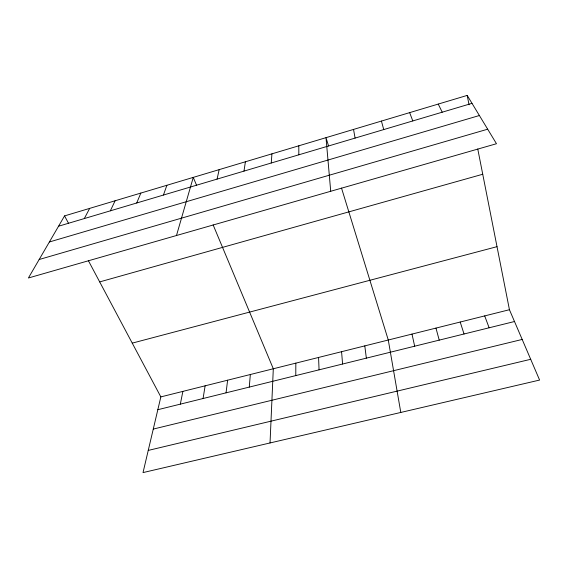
<?xml version="1.0" encoding="UTF-8"?>
<svg xmlns="http://www.w3.org/2000/svg" width="568" height="568" viewBox="0 0 568 568"><rect width="100%" height="100%" fill="white"/><g stroke="black" fill="none" stroke-linecap="round" stroke-linejoin="round"><path stroke-width="0.85" d="M295.786 375.597L295.829 363.137M270.034 442.955L273.307 368.767L213.135 224.892M271.241 163.009L271.937 153.843M249.274 387.092L250.339 374.511M226.05 392.836L227.619 380.198M243.984 171.11L245.397 161.788M203.067 398.523L205.133 385.821M180.333 404.139L182.875 391.387M217.068 179.105L219.17 169.633M88.395 260.684L160.843 396.897L143.022 472.59L539.6 380.063L509.439 309.716L477.759 148.979M176.485 235.514L193.262 177.386L196.634 185.452M163.435 195.044L166.893 185.274M136.725 202.982L140.843 193.07M110.348 210.827L115.112 200.774M84.291 218.566L89.687 208.378M64.567 215.897L28.4 277.993L496.482 143.725L467.201 95.41L64.567 215.897L68.614 223.494M58.561 226.22L472.001 103.341M49.38 241.975L479.385 115.517M39.156 259.519L487.678 129.199M99.684 281.913L482.736 174.248M132.252 343.129L497.014 246.668M160.843 396.897L509.439 309.716M157.833 409.705L514.501 321.516M153.268 429.081L522.191 339.444M148.248 450.417L530.697 359.296M438.24 104.072L442.202 112.194M409.656 112.627L412.787 120.934M484.689 315.907L489.133 327.786M460.201 322.028L464.042 333.991M328.553 145.948L326.004 137.662L330.718 191.274M341.517 188.065L388.278 340.019L400.795 412.446M381.419 121.076L383.748 129.568M435.968 328.091L439.22 340.133M411.999 334.083L414.668 346.203M467.201 95.41L469.047 104.796M353.537 129.419L355.085 138.088M364.798 345.891L366.353 358.145M341.574 351.699L342.582 364.024M318.577 357.45L319.06 369.839M298.803 145.798L298.832 154.808"/></g></svg>
